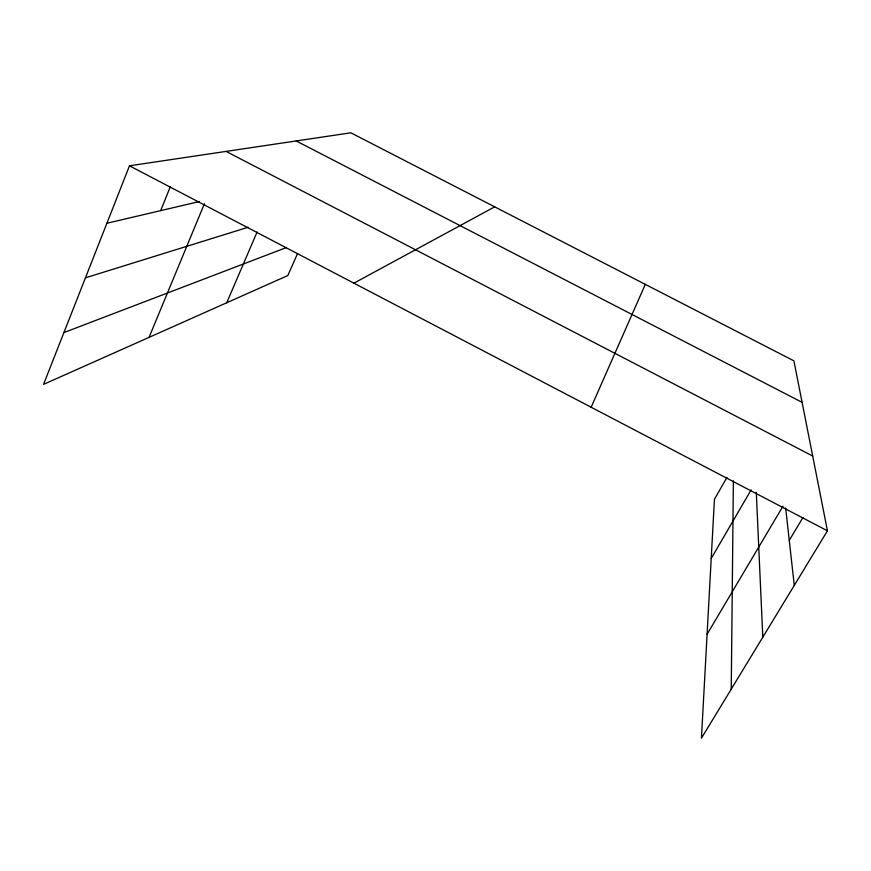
<?xml version="1.0" encoding="UTF-8"?>
<svg xmlns="http://www.w3.org/2000/svg" width="871" height="871" viewBox="0 0 871 871"><rect width="100%" height="100%" fill="white"/><g stroke="black" fill="none" stroke-linecap="round" stroke-linejoin="round"><path stroke-width="1.31" d="M731.248 689.124L733.371 480.901M726.947 477.46L714.438 499.246L701.438 738.194L827.45 530.809L793.906 360.855L350.839 132.806L129.485 165.806L43.55 384.372L287.844 275.53L297.577 253.472M160.656 210.64L170.291 186.819M149.05 337.371L204.413 203.749M226.71 302.77L257.13 231.947M591.148 407.236L645.302 284.371M711.215 558.463L751.107 489.927M707.089 634.24L782.996 506.149M789.268 540.368L802.964 517.516M353.92 283.173L494.684 206.841M63.91 332.58L286.505 247.516M85.445 277.827L248.115 227.266M106.893 223.259L199.492 201.517M296.216 140.95L802.093 402.348M226.101 151.402L812.687 456.034M129.485 165.806L827.45 530.809M785.664 508.033L794.276 585.399M756.289 492.344L762.8 637.191"/></g></svg>
